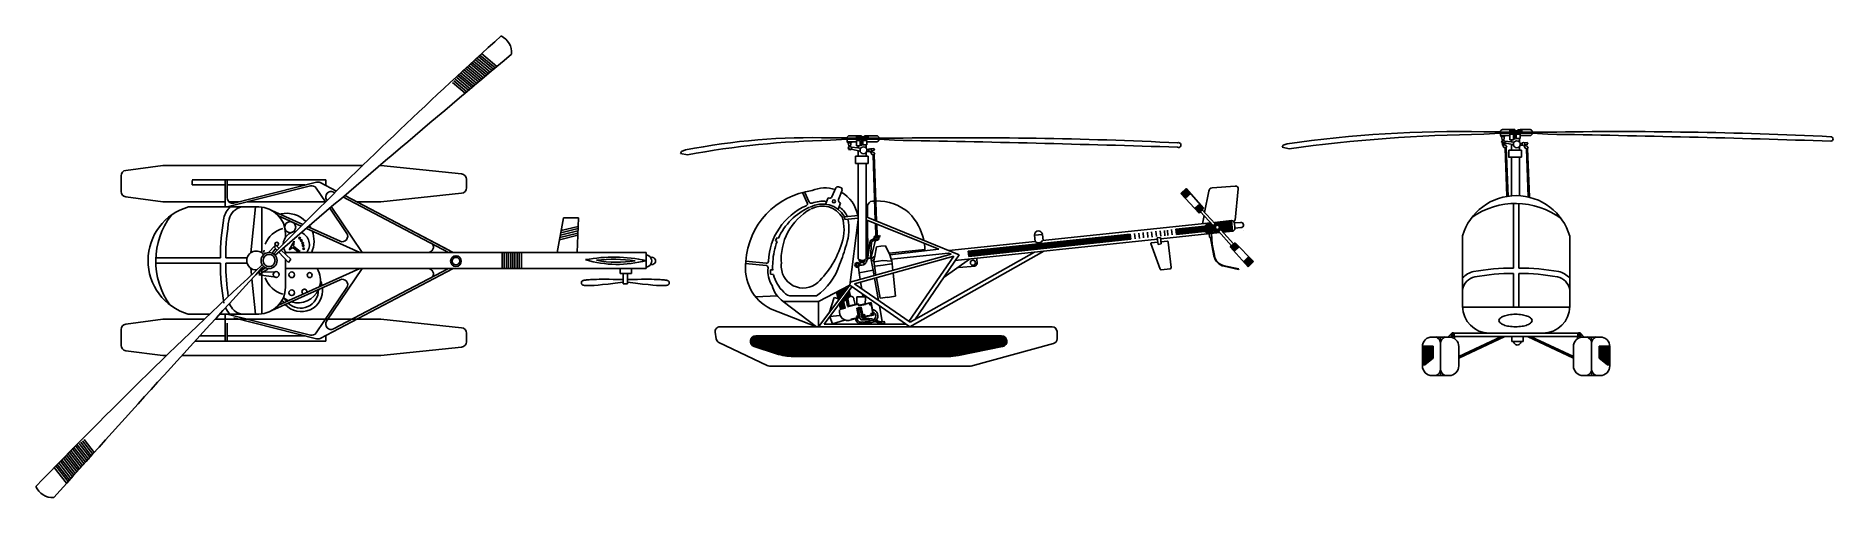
# Model space of a CAD drawing. Header units: millimetres. Extents: x 222.4 to 256, y 155 to 163.7.
import ezdxf

# ---------------------------------------------------------------- set-up
doc = ezdxf.new("R2010")
doc.units = ezdxf.units.MM

# ---------------------------------------------------------------- blocks, each defined once
blk = doc.blocks.new('*X1')
at = {"color": 0}
for p, q in [((1.596, 2.031), (6.385, 2.031)), ((1.606, 2.062), (6.375, 2.062)), ((1.63, 2.094), (6.35, 2.094)), ((1.596, 2), (6.385, 2)), ((1.607, 1.969), (6.374, 1.969)), ((1.634, 1.938), (6.347, 1.938)), ((1.711, 1.906), (6.243, 1.906)), ((1.807, 1.875), (6.088, 1.875)), ((1.902, 1.844), (5.933, 1.844)), ((1.997, 1.812), (5.778, 1.812)), ((2.092, 1.781), (5.623, 1.781)), ((2.216, 1.75), (5.468, 1.75))]:
    blk.add_line(p, q, dxfattribs=at)
blk = doc.blocks.new('A$C483A2292')
for p, q in [((-5.796, -0.31), (-5.511, -0.547)), ((-5.766, -0.282), (-5.48, -0.521)), ((-6.178, -0.668), (-5.91, -0.892)), ((-6.152, -0.637), (-5.884, -0.861)), ((-6.127, -0.606), (-6.123, -0.61)), ((-6.123, -0.61), (-5.858, -0.83)), ((-6.093, -0.582), (-5.822, -0.808)), ((-6.063, -0.555), (-5.791, -0.782)), ((-6.034, -0.528), (-5.76, -0.756)), ((-6.004, -0.5), (-5.729, -0.73)), ((-5.974, -0.473), (-5.698, -0.704)), ((-5.944, -0.446), (-5.666, -0.678)), ((-5.915, -0.419), (-5.635, -0.652)), ((-5.885, -0.391), (-5.604, -0.625)), ((-5.855, -0.364), (-5.573, -0.599)), ((-5.825, -0.337), (-5.542, -0.573)), ((-6.306, -0.821), (-6.071, -1.018)), ((-6.28, -0.791), (-6.039, -0.992)), ((-6.255, -0.76), (-6.008, -0.965)), ((-6.229, -0.729), (-5.977, -0.939)), ((-6.204, -0.698), (-5.935, -0.922)), ((-5.915, -0.887), (-5.91, -0.892)), ((1.06, -1.879), (0.748, -1.899)), ((1.06, -1.854), (0.753, -1.854)), ((1.06, -1.861), (1.06, -1.854)), ((1.325, -1.861), (1.06, -1.861)), ((1.325, -1.879), (1.06, -1.879)), ((1.06, -1.879), (1.06, -1.926)), ((1.06, -1.926), (1.233, -1.926)), ((1.069, -1.926), (1.069, -1.944)), ((1.069, -1.944), (1.14, -1.944)), ((1.081, -1.947), (1.1, -2.025)), ((1.1, -1.814), (1.233, -1.814)), ((1.125, -2.028), (1.131, -1.947)), ((1.14, -1.944), (1.14, -1.926)), ((1.327, -1.835), (1.224, -1.835)), ((1.233, -1.814), (1.327, -1.814)), ((1.304, -1.901), (1.233, -1.901)), ((1.233, -1.901), (1.233, -1.932)), ((1.236, -1.932), (1.236, -2.003)), ((1.236, -2.003), (1.304, -2.003)), ((1.267, -1.998), (1.267, -2.041)), ((1.304, -2.003), (1.304, -1.901)), ((1.327, -1.814), (1.327, -1.835)), ((1.327, -1.835), (1.383, -1.835)), ((1.329, -1.901), (1.327, -2.002)), ((1.329, -1.861), (1.329, -1.839)), ((1.653, -1.861), (1.329, -1.861)), ((1.653, -1.879), (1.329, -1.879)), ((1.329, -1.879), (1.329, -1.901)), ((1.353, -1.981), (1.353, -1.898)), ((1.431, -1.981), (1.353, -1.981)), ((1.356, -1.901), (1.431, -1.901)), ((1.383, -1.815), (1.427, -1.814)), ((1.383, -1.835), (1.383, -1.815)), ((1.383, -1.835), (1.468, -1.835)), ((1.414, -2.043), (1.414, -1.977)), ((1.427, -1.814), (1.613, -1.814)), ((1.427, -1.926), (1.613, -1.926)), ((1.431, -1.901), (1.431, -1.981)), ((1.653, -1.854), (1.653, -1.861)), ((1.653, -1.861), (1.944, -1.861)), ((1.653, -1.886), (1.653, -1.879)), ((1.653, -1.879), (1.944, -1.899)), ((9.185, -2.029), (9.203, -1.992)), ((9.203, -1.992), (9.276, -1.965)), ((13.259, -1.765), (12.948, -1.784)), ((13.259, -1.74), (12.952, -1.74)), ((13.259, -1.746), (13.259, -1.74)), ((13.525, -1.746), (13.259, -1.746)), ((13.525, -1.765), (13.259, -1.765)), ((13.259, -1.765), (13.259, -1.811)), ((13.259, -1.811), (13.432, -1.811)), ((13.268, -1.811), (13.268, -1.83)), ((13.268, -1.83), (13.34, -1.83)), ((13.281, -1.833), (13.299, -1.91)), ((13.287, -1.907), (13.281, -1.935)), ((13.281, -1.935), (13.506, -1.984)), ((13.516, -1.932), (13.287, -1.907)), ((13.296, -1.938), (13.287, -1.954)), ((13.287, -1.954), (13.327, -1.963)), ((13.297, -1.987), (13.296, -1.956)), ((13.297, -1.987), (13.313, -2.002)), ((13.299, -1.7), (13.432, -1.7)), ((13.313, -2.002), (13.331, -1.984)), ((13.313, -2.002), (13.322, -2.033)), ((13.371, -1.959), (13.315, -1.97)), ((13.331, -1.984), (13.316, -1.971)), ((13.324, -1.913), (13.33, -1.833)), ((13.327, -1.963), (13.336, -1.947)), ((13.359, -1.996), (13.328, -1.984)), ((13.34, -1.83), (13.34, -1.811)), ((13.349, -1.916), (13.34, -1.947)), ((13.381, -2.03), (13.359, -1.996)), ((13.527, -1.721), (13.424, -1.721)), ((13.432, -1.7), (13.527, -1.7)), ((13.432, -1.786), (13.432, -1.817)), ((13.503, -1.786), (13.432, -1.786)), ((13.435, -1.817), (13.435, -1.889)), ((13.435, -1.889), (13.503, -1.889)), ((13.466, -1.883), (13.466, -1.927)), ((13.466, -1.976), (13.466, -2.083)), ((13.503, -1.889), (13.503, -1.786)), ((13.527, -1.7), (13.527, -1.721)), ((13.527, -1.721), (13.583, -1.721)), ((13.528, -1.786), (13.527, -1.887)), ((13.528, -1.746), (13.528, -1.724)), ((13.853, -1.746), (13.528, -1.746)), ((13.528, -1.765), (13.528, -1.786)), ((13.853, -1.765), (13.528, -1.765)), ((13.553, -1.867), (13.553, -1.783)), ((13.63, -1.867), (13.553, -1.867)), ((13.556, -1.786), (13.63, -1.786)), ((13.583, -1.701), (13.627, -1.7)), ((13.583, -1.721), (13.583, -1.701)), ((13.583, -1.721), (13.668, -1.721)), ((13.672, -1.991), (13.612, -2.003)), ((13.613, -1.928), (13.613, -1.862)), ((13.624, -1.96), (13.666, -1.953)), ((13.627, -1.7), (13.813, -1.7)), ((13.627, -1.811), (13.813, -1.811)), ((13.63, -1.786), (13.63, -1.867)), ((13.695, -2), (13.711, -2.015)), ((13.706, -1.947), (13.76, -1.938)), ((13.711, -2.015), (13.729, -1.997)), ((13.769, -1.972), (13.713, -1.983)), ((13.729, -1.997), (13.714, -1.984)), ((13.757, -2.009), (13.726, -1.997)), ((13.779, -2.043), (13.757, -2.009)), ((13.76, -1.938), (13.769, -1.972)), ((13.853, -1.74), (13.853, -1.746)), ((13.853, -1.746), (14.144, -1.746)), ((13.853, -1.765), (14.144, -1.784)), ((13.853, -1.771), (13.853, -1.765)), ((-2.05, -2.143), (-2.031, -2.107)), ((-1.921, -2.171), (-2.05, -2.143)), ((-2.031, -2.107), (-1.958, -2.079)), ((1.087, -2.022), (1.081, -2.049)), ((1.081, -2.049), (1.307, -2.099)), ((1.316, -2.046), (1.087, -2.022)), ((1.097, -2.052), (1.087, -2.068)), ((1.087, -2.068), (1.128, -2.077)), ((1.128, -2.077), (1.137, -2.062)), ((1.149, -2.031), (1.14, -2.062)), ((1.452, -2.198), (1.217, -2.198)), ((1.217, -2.198), (1.217, -2.334)), ((1.217, -2.331), (1.452, -2.331)), ((1.267, -2.09), (1.267, -2.198)), ((1.267, -2.331), (1.267, -4.11)), ((1.472, -2.106), (1.412, -2.117)), ((1.414, -2.198), (1.414, -2.13)), ((1.414, -4.118), (1.414, -2.331)), ((1.424, -2.074), (1.466, -2.067)), ((1.452, -2.331), (1.452, -2.198)), ((1.495, -2.114), (1.511, -2.13)), ((1.506, -2.061), (1.56, -2.052)), ((1.511, -2.13), (1.529, -2.111)), ((1.511, -2.13), (1.52, -2.161)), ((1.57, -2.086), (1.513, -2.098)), ((1.529, -2.111), (1.514, -2.099)), ((1.52, -2.161), (1.554, -2.17)), ((1.557, -2.124), (1.526, -2.111)), ((1.545, -2.173), (1.586, -3.398)), ((1.554, -2.17), (1.579, -2.158)), ((1.579, -2.158), (1.557, -2.124)), ((1.56, -2.052), (1.57, -2.086)), ((1.567, -2.164), (1.611, -3.408)), ((9.313, -2.056), (9.185, -2.029)), ((13.322, -2.033), (13.356, -2.042)), ((13.347, -2.046), (13.377, -2.944)), ((13.356, -2.042), (13.381, -2.03)), ((13.368, -2.036), (13.401, -2.949)), ((13.417, -2.083), (13.417, -2.22)), ((13.652, -2.083), (13.417, -2.083)), ((13.417, -2.216), (13.652, -2.216)), ((13.466, -2.216), (13.466, -2.936)), ((13.613, -2.083), (13.613, -2.016)), ((13.613, -2.934), (13.613, -2.216)), ((13.652, -2.216), (13.652, -2.083)), ((13.711, -2.015), (13.72, -2.046)), ((13.72, -2.046), (13.754, -2.056)), ((13.745, -2.059), (13.775, -2.957)), ((13.754, -2.056), (13.779, -2.043)), ((13.766, -2.049), (13.799, -2.962)), ((-12.494, -2.559), (-12.494, -2.856)), ((-11.719, -2.368), (-12.407, -2.46)), ((-7.983, -2.368), (-11.719, -2.368)), ((-11.17, -2.639), (-8.671, -2.639)), ((-11.17, -2.733), (-11.17, -2.649)), ((-10.554, -2.639), (-10.554, -3.142)), ((-10.514, -2.639), (-10.514, -2.973)), ((-10.389, -3.07), (-8.848, -2.681)), ((-8.671, -2.639), (-8.671, -2.733)), ((-7.643, -2.368), (-7.664, -2.368)), ((-7.643, -2.368), (-6.138, -2.527)), ((-6.048, -2.627), (-6.048, -2.788)), ((-11.719, -3.047), (-12.407, -2.955)), ((-10.554, -2.733), (-11.17, -2.733)), ((-9.057, -2.733), (-10.514, -2.733)), ((-10.514, -3.142), (-8.961, -2.75)), ((-8.68, -3.049), (-8.854, -2.791)), ((-8.777, -2.689), (-8.475, -2.848)), ((-8.671, -2.733), (-8.693, -2.733)), ((-8.651, -3.02), (-8.658, -3.009)), ((-8.529, -2.865), (-8.505, -2.877)), ((-8.354, -2.957), (-6.383, -3.992)), ((-8.321, -2.929), (-6.297, -3.992)), ((-7.643, -3.047), (-6.138, -2.887)), ((0.227, -2.872), (0.317, -3.066)), ((0.267, -2.862), (0.354, -3.051)), ((0.655, -3.089), (0.704, -2.974)), ((0.704, -2.974), (0.733, -2.978)), ((0.775, -2.955), (0.849, -2.789)), ((0.897, -2.766), (0.938, -2.778)), ((0.899, -3.006), (0.965, -2.831)), ((7.393, -2.796), (7.289, -2.89)), ((7.289, -2.89), (7.633, -3.256)), ((7.297, -2.892), (7.399, -2.803)), ((7.303, -2.899), (7.406, -2.811)), ((7.31, -2.907), (7.412, -2.818)), ((7.316, -2.915), (7.419, -2.826)), ((7.323, -2.922), (7.425, -2.833)), ((7.33, -2.93), (7.432, -2.841)), ((7.336, -2.937), (7.438, -2.848)), ((7.343, -2.945), (7.445, -2.856)), ((7.349, -2.952), (7.452, -2.864)), ((7.356, -2.96), (7.458, -2.871)), ((7.362, -2.967), (7.465, -2.879)), ((7.369, -2.975), (7.471, -2.886)), ((7.375, -2.983), (7.478, -2.894)), ((7.715, -3.167), (7.393, -2.796)), ((7.736, -3.244), (7.812, -2.851)), ((7.876, -2.787), (8.309, -2.754)), ((8.363, -2.804), (8.303, -3.391)), ((-10.554, -3.047), (-11.719, -3.047)), ((-11.235, -3.142), (-9.927, -3.142)), ((-10.3, -3.047), (-10.48, -3.047)), ((-8.678, -3.047), (-10.137, -3.047)), ((-9.984, -3.142), (-10.074, -3.998)), ((-9.871, -3.145), (-9.869, -3.998)), ((-9.682, -3.206), (-9.102, -3.469)), ((-9.555, -3.307), (-9.132, -3.499)), ((-8.282, -3.636), (-8.6, -3.167)), ((-7.992, -3.992), (-8.573, -3.135)), ((-8.096, -3.047), (-6.365, -3.957)), ((-7.643, -3.047), (-8.096, -3.047)), ((-4.351, -3.992), (-4.238, -3.346)), ((-4.238, -3.346), (-3.955, -3.346)), ((-3.955, -3.346), (-3.983, -3.992)), ((0.891, -3.186), (0.937, -3.069)), ((0.937, -3.069), (0.913, -3.052)), ((1.012, -3.326), (1.264, -3.3)), ((1.012, -3.326), (1.017, -3.376)), ((1.017, -3.376), (1.264, -3.349)), ((1.414, -3.328), (3.155, -4.034)), ((1.444, -3.341), (1.443, -3.134)), ((7.552, -3.17), (7.646, -3.088)), ((7.558, -3.178), (7.653, -3.096)), ((7.565, -3.185), (7.659, -3.103)), ((7.572, -3.193), (7.666, -3.111)), ((7.578, -3.2), (7.673, -3.118)), ((7.585, -3.208), (7.679, -3.126)), ((7.591, -3.215), (7.686, -3.133)), ((7.598, -3.223), (7.692, -3.141)), ((7.604, -3.23), (7.699, -3.148)), ((7.611, -3.238), (7.705, -3.156)), ((7.617, -3.246), (7.712, -3.164)), ((7.624, -3.253), (7.681, -3.203)), ((7.633, -3.256), (7.715, -3.167)), ((7.901, -3.494), (7.653, -3.229)), ((7.934, -3.456), (7.69, -3.195)), ((7.695, -3.455), (7.724, -3.305)), ((13.502, -3.078), (13.502, -4.283)), ((13.602, -3.078), (13.602, -4.283)), ((-9.427, -3.71), (-9.427, -3.642)), ((-9.037, -3.542), (-8.041, -3.992)), ((-9.003, -3.513), (-8.406, -3.783)), ((-4.309, -3.754), (-3.969, -3.671)), ((-4.302, -3.711), (-3.968, -3.63)), ((-4.294, -3.668), (-3.966, -3.588)), ((-4.287, -3.625), (-3.964, -3.547)), ((-4.279, -3.582), (-3.962, -3.505)), ((1.267, -3.383), (1.11, -4.602)), ((1.414, -3.382), (2.774, -3.933)), ((1.447, -4.058), (1.444, -3.395)), ((1.588, -3.453), (1.595, -3.68)), ((1.613, -3.463), (1.621, -3.679)), ((1.639, -3.688), (1.663, -3.673)), ((1.663, -3.673), (1.675, -3.693)), ((3.323, -3.967), (6.348, -3.648)), ((4.562, -3.668), (4.71, -3.657)), ((4.572, -3.785), (4.562, -3.668)), ((4.707, -3.771), (7.849, -3.439)), ((4.71, -3.657), (4.721, -3.767)), ((5.938, -3.69), (5.949, -3.79)), ((5.958, -3.688), (5.969, -3.787)), ((5.978, -3.686), (5.989, -3.785)), ((5.998, -3.684), (6.009, -3.783)), ((6.018, -3.682), (6.028, -3.781)), ((6.038, -3.68), (6.048, -3.779)), ((6.058, -3.678), (6.068, -3.777)), ((6.078, -3.676), (6.088, -3.775)), ((6.098, -3.674), (6.108, -3.773)), ((6.117, -3.672), (6.128, -3.771)), ((6.137, -3.669), (6.148, -3.768)), ((6.157, -3.667), (6.168, -3.766)), ((6.177, -3.665), (6.188, -3.764)), ((6.197, -3.663), (6.207, -3.762)), ((6.217, -3.661), (6.227, -3.76)), ((6.237, -3.659), (6.247, -3.758)), ((6.257, -3.657), (6.267, -3.756)), ((6.277, -3.655), (6.287, -3.754)), ((6.277, -3.655), (6.287, -3.754)), ((6.296, -3.653), (6.307, -3.752)), ((6.316, -3.65), (6.327, -3.75)), ((6.336, -3.648), (6.347, -3.747)), ((6.348, -3.648), (6.358, -3.746)), ((6.427, -3.639), (6.438, -3.738)), ((6.507, -3.631), (6.517, -3.729)), ((6.586, -3.622), (6.597, -3.721)), ((6.666, -3.614), (6.676, -3.713)), ((6.745, -3.605), (6.756, -3.704)), ((6.825, -3.597), (6.835, -3.696)), ((6.905, -3.589), (6.915, -3.687)), ((6.916, -3.738), (8.017, -3.621)), ((6.984, -3.58), (6.995, -3.679)), ((7.04, -3.574), (7.05, -3.673)), ((7.119, -3.566), (7.13, -3.665)), ((7.199, -3.558), (7.737, -3.501)), ((7.199, -3.558), (7.209, -3.656)), ((7.209, -3.656), (7.735, -3.601)), ((7.219, -3.556), (7.229, -3.654)), ((7.239, -3.553), (7.249, -3.652)), ((7.259, -3.551), (7.269, -3.65)), ((7.279, -3.549), (7.289, -3.648)), ((7.298, -3.547), (7.309, -3.646)), ((7.318, -3.545), (7.329, -3.644)), ((7.338, -3.543), (7.349, -3.642)), ((7.358, -3.541), (7.369, -3.639)), ((7.378, -3.539), (7.388, -3.637)), ((7.398, -3.537), (7.408, -3.635)), ((7.418, -3.534), (7.428, -3.633)), ((7.438, -3.532), (7.448, -3.631)), ((7.458, -3.53), (7.468, -3.629)), ((7.477, -3.528), (7.488, -3.627)), ((7.497, -3.526), (7.508, -3.625)), ((7.517, -3.524), (7.528, -3.623)), ((7.537, -3.522), (7.548, -3.62)), ((7.557, -3.52), (7.567, -3.618)), ((7.577, -3.518), (7.587, -3.616)), ((7.597, -3.516), (7.607, -3.614)), ((7.617, -3.513), (7.627, -3.612)), ((7.637, -3.511), (7.647, -3.61)), ((7.656, -3.509), (7.667, -3.608)), ((7.676, -3.507), (7.687, -3.606)), ((7.696, -3.505), (7.707, -3.604)), ((7.716, -3.503), (7.727, -3.602)), ((7.736, -3.501), (7.747, -3.606)), ((7.754, -3.485), (7.769, -3.624)), ((7.772, -3.459), (7.791, -3.645)), ((7.79, -3.445), (7.811, -3.643)), ((7.81, -3.443), (7.831, -3.641)), ((7.82, -3.642), (7.828, -3.706)), ((7.83, -3.441), (7.851, -3.639)), ((7.85, -3.439), (7.871, -3.637)), ((7.878, -3.835), (7.867, -3.638)), ((7.873, -3.464), (7.891, -3.634)), ((7.912, -3.569), (7.918, -3.632)), ((7.92, -3.431), (8.236, -3.398)), ((7.934, -3.589), (7.938, -3.629)), ((7.937, -3.429), (7.94, -3.453)), ((7.955, -3.598), (7.958, -3.627)), ((7.957, -3.427), (7.959, -3.446)), ((7.975, -3.6), (7.978, -3.625)), ((7.977, -3.425), (7.979, -3.445)), ((7.995, -3.597), (7.998, -3.623)), ((7.996, -3.597), (8.239, -3.866)), ((7.997, -3.423), (8, -3.45)), ((8.017, -3.421), (8.021, -3.461)), ((8.025, -3.496), (8.029, -3.538)), ((8.037, -3.419), (8.055, -3.588)), ((8.037, -3.568), (8.276, -3.833)), ((8.057, -3.417), (8.077, -3.615)), ((8.076, -3.415), (8.097, -3.613)), ((8.079, -3.615), (8.256, -3.596)), ((8.096, -3.413), (8.117, -3.611)), ((8.116, -3.41), (8.137, -3.608)), ((8.136, -3.408), (8.157, -3.606)), ((8.156, -3.406), (8.177, -3.604)), ((8.176, -3.404), (8.197, -3.602)), ((8.176, -3.404), (8.197, -3.602)), ((8.196, -3.402), (8.217, -3.6)), ((8.216, -3.4), (8.237, -3.598)), ((8.236, -3.398), (8.256, -3.596)), ((8.291, -3.442), (8.404, -3.43)), ((8.291, -3.442), (8.301, -3.541)), ((8.301, -3.541), (8.413, -3.529)), ((8.466, -3.573), (8.466, -3.574)), ((12.552, -3.679), (12.552, -4.998)), ((14.552, -3.69), (14.552, -4.998)), ((-9.622, -3.861), (-9.744, -3.994)), ((-9.683, -4.011), (-9.617, -3.928)), ((-9.633, -3.9), (-9.622, -3.861)), ((-9.581, -3.956), (-9.633, -3.9)), ((-9.622, -3.844), (-9.542, -3.919)), ((-9.373, -4.177), (-9.553, -3.986)), ((-9.51, -3.948), (-9.329, -4.116)), ((-9.427, -4.025), (-9.427, -3.982)), ((-9.427, -3.992), (-2.694, -3.992)), ((-9.358, -3.942), (-9.266, -3.782)), ((-9.29, -3.897), (-9.358, -3.942)), ((-9.188, -3.979), (-9.29, -3.897)), ((-9.266, -3.782), (-9.276, -3.874)), ((-9.276, -3.874), (-9.154, -3.972)), ((-9.154, -3.972), (-9.188, -3.979)), ((-5.381, -3.992), (-5.381, -4.292)), ((-5.341, -3.992), (-5.341, -4.292)), ((-5.301, -3.992), (-5.301, -4.292)), ((-5.261, -3.992), (-5.261, -4.292)), ((-5.221, -3.992), (-5.221, -4.292)), ((-5.181, -3.992), (-5.181, -4.292)), ((-5.141, -3.992), (-5.141, -4.292)), ((-5.101, -3.992), (-5.101, -4.292)), ((-5.061, -3.992), (-5.061, -4.292)), ((-5.021, -3.992), (-5.021, -4.292)), ((-2.694, -3.992), (-2.694, -4.292)), ((-0.274, -3.774), (-0.253, -3.72)), ((-0.248, -3.788), (-0.274, -3.774)), ((-0.253, -3.72), (-0.222, -3.727)), ((1.117, -4.548), (3, -4.025)), ((1.443, -4.122), (1.492, -3.772)), ((1.492, -3.772), (1.565, -3.73)), ((1.515, -3.795), (1.5, -4.099)), ((1.591, -3.765), (1.504, -4.103)), ((1.578, -3.755), (1.515, -3.795)), ((1.606, -3.89), (1.575, -4.064)), ((1.691, -3.876), (1.606, -3.89)), ((1.675, -3.693), (1.653, -3.707)), ((1.691, -3.876), (1.776, -3.866)), ((1.776, -3.866), (1.858, -4.034)), ((1.846, -4.004), (2.519, -3.936)), ((1.858, -4.034), (2.774, -3.933)), ((1.881, -4.119), (2.953, -4.006)), ((2.232, -5.378), (4.736, -3.968)), ((2.236, -5.295), (4.56, -3.987)), ((2.953, -4.006), (3, -4.025)), ((2.96, -3.955), (4.572, -3.785)), ((3.08, -4.143), (6.854, -3.744)), ((3.323, -3.967), (3.333, -4.066)), ((3.333, -4.066), (6.358, -3.746)), ((3.333, -3.966), (3.343, -4.065)), ((3.353, -3.964), (3.363, -4.063)), ((3.373, -3.962), (3.383, -4.061)), ((3.393, -3.96), (3.403, -4.059)), ((3.412, -3.958), (3.423, -4.057)), ((3.432, -3.955), (3.443, -4.054)), ((3.452, -3.953), (3.463, -4.052)), ((3.472, -3.951), (3.483, -4.05)), ((3.492, -3.949), (3.503, -4.048)), ((3.512, -3.947), (3.522, -4.046)), ((3.532, -3.945), (3.542, -4.044)), ((3.552, -3.943), (3.562, -4.042)), ((3.572, -3.941), (3.582, -4.04)), ((3.591, -3.939), (3.602, -4.038)), ((3.611, -3.937), (3.622, -4.036)), ((3.631, -3.934), (3.642, -4.033)), ((3.651, -3.932), (3.662, -4.031)), ((3.671, -3.93), (3.682, -4.029)), ((3.691, -3.928), (3.701, -4.027)), ((3.711, -3.926), (3.721, -4.025)), ((3.731, -3.924), (3.741, -4.023)), ((3.751, -3.922), (3.761, -4.021)), ((3.77, -3.92), (3.781, -4.019)), ((3.79, -3.918), (3.801, -4.017)), ((3.81, -3.915), (3.821, -4.015)), ((3.83, -3.913), (3.841, -4.012)), ((3.85, -3.911), (3.861, -4.01)), ((3.87, -3.909), (3.88, -4.008)), ((3.89, -3.907), (3.9, -4.006)), ((3.91, -3.905), (3.92, -4.004)), ((3.93, -3.903), (3.94, -4.002)), ((3.949, -3.901), (3.96, -4)), ((3.969, -3.899), (3.98, -3.998)), ((3.989, -3.897), (4, -3.996)), ((4.009, -3.894), (4.02, -3.993)), ((4.029, -3.892), (4.04, -3.991)), ((4.049, -3.89), (4.059, -3.989)), ((4.069, -3.888), (4.079, -3.987)), ((4.089, -3.886), (4.099, -3.985)), ((4.109, -3.884), (4.119, -3.983)), ((4.128, -3.882), (4.139, -3.981)), ((4.148, -3.88), (4.159, -3.979)), ((4.168, -3.878), (4.179, -3.977)), ((4.168, -3.878), (4.179, -3.977)), ((4.188, -3.876), (4.199, -3.975)), ((4.208, -3.873), (4.219, -3.972)), ((4.228, -3.871), (4.238, -3.97)), ((4.248, -3.869), (4.258, -3.968)), ((4.268, -3.867), (4.278, -3.966)), ((4.288, -3.865), (4.298, -3.964)), ((4.307, -3.863), (4.318, -3.962)), ((4.327, -3.861), (4.338, -3.96)), ((4.347, -3.859), (4.358, -3.958)), ((4.367, -3.857), (4.378, -3.956)), ((4.387, -3.854), (4.398, -3.954)), ((4.407, -3.852), (4.417, -3.951)), ((4.427, -3.85), (4.437, -3.949)), ((4.447, -3.848), (4.457, -3.947)), ((4.467, -3.846), (4.477, -3.945)), ((4.486, -3.844), (4.497, -3.943)), ((4.506, -3.842), (4.517, -3.941)), ((4.526, -3.84), (4.537, -3.939)), ((4.546, -3.838), (4.557, -3.937)), ((4.566, -3.836), (4.577, -3.935)), ((4.586, -3.833), (4.596, -3.933)), ((4.586, -3.833), (4.596, -3.933)), ((4.606, -3.831), (4.616, -3.93)), ((4.626, -3.829), (4.636, -3.928)), ((4.646, -3.827), (4.656, -3.926)), ((4.665, -3.825), (4.676, -3.924)), ((4.685, -3.823), (4.696, -3.922)), ((4.705, -3.821), (4.716, -3.92)), ((4.725, -3.819), (4.736, -3.918)), ((4.745, -3.817), (4.756, -3.916)), ((4.765, -3.815), (4.775, -3.914)), ((4.785, -3.812), (4.795, -3.911)), ((4.805, -3.81), (4.815, -3.909)), ((4.825, -3.808), (4.835, -3.907)), ((4.844, -3.806), (4.855, -3.905)), ((4.844, -3.806), (4.855, -3.905)), ((4.864, -3.804), (4.875, -3.903)), ((4.884, -3.802), (4.895, -3.901)), ((4.904, -3.8), (4.915, -3.899)), ((4.924, -3.798), (4.935, -3.897)), ((4.924, -3.798), (4.935, -3.897)), ((4.944, -3.796), (4.954, -3.895)), ((4.964, -3.794), (4.974, -3.893)), ((4.984, -3.791), (4.994, -3.89)), ((5.004, -3.789), (5.014, -3.888)), ((5.023, -3.787), (5.034, -3.886)), ((5.043, -3.785), (5.054, -3.884)), ((5.063, -3.783), (5.074, -3.882)), ((5.083, -3.781), (5.094, -3.88)), ((5.103, -3.779), (5.114, -3.878)), ((5.123, -3.777), (5.133, -3.876)), ((5.143, -3.775), (5.153, -3.874)), ((5.163, -3.772), (5.173, -3.872)), ((5.183, -3.77), (5.193, -3.869)), ((5.202, -3.768), (5.213, -3.867)), ((5.202, -3.768), (5.213, -3.867)), ((5.222, -3.766), (5.233, -3.865)), ((5.222, -3.766), (5.233, -3.865)), ((5.242, -3.764), (5.253, -3.863)), ((5.262, -3.762), (5.273, -3.861)), ((5.282, -3.76), (5.293, -3.859)), ((5.302, -3.758), (5.312, -3.857)), ((5.322, -3.756), (5.332, -3.855)), ((5.342, -3.754), (5.352, -3.853)), ((5.362, -3.751), (5.372, -3.85)), ((5.382, -3.749), (5.392, -3.848)), ((5.401, -3.747), (5.412, -3.846)), ((5.421, -3.745), (5.432, -3.844)), ((5.441, -3.743), (5.452, -3.842)), ((5.461, -3.741), (5.472, -3.84)), ((5.481, -3.739), (5.491, -3.838)), ((5.501, -3.737), (5.511, -3.836)), ((5.521, -3.735), (5.531, -3.834)), ((5.541, -3.733), (5.551, -3.832)), ((5.561, -3.73), (5.571, -3.829)), ((5.58, -3.728), (5.591, -3.827)), ((5.6, -3.726), (5.611, -3.825)), ((5.62, -3.724), (5.631, -3.823)), ((5.64, -3.722), (5.651, -3.821)), ((5.66, -3.72), (5.67, -3.819)), ((5.68, -3.718), (5.69, -3.817)), ((5.7, -3.716), (5.71, -3.815)), ((5.72, -3.714), (5.73, -3.813)), ((5.74, -3.711), (5.75, -3.811)), ((5.759, -3.709), (5.77, -3.808)), ((5.759, -3.709), (5.77, -3.808)), ((5.779, -3.707), (5.79, -3.806)), ((5.779, -3.707), (5.79, -3.806)), ((5.799, -3.705), (5.81, -3.804)), ((5.819, -3.703), (5.83, -3.802)), ((5.839, -3.701), (5.849, -3.8)), ((5.859, -3.699), (5.869, -3.798)), ((5.879, -3.697), (5.889, -3.796)), ((5.899, -3.695), (5.909, -3.794)), ((5.899, -3.695), (5.909, -3.794)), ((5.919, -3.693), (5.929, -3.792)), ((6.903, -4.303), (6.731, -3.827)), ((6.74, -3.813), (6.861, -3.801)), ((6.852, -3.722), (6.913, -3.715)), ((6.867, -3.844), (6.852, -3.722)), ((6.927, -3.834), (6.867, -3.844)), ((6.913, -3.715), (6.927, -3.834)), ((6.922, -3.795), (7.035, -3.784)), ((7.056, -3.802), (7.109, -4.274)), ((7.838, -3.715), (7.871, -3.715)), ((7.846, -3.719), (7.908, -4.052)), ((7.878, -3.836), (7.918, -4.05)), ((8.21, -3.884), (8.306, -3.811)), ((8.546, -4.258), (8.21, -3.884)), ((8.213, -3.894), (8.267, -3.841)), ((8.22, -3.901), (8.309, -3.814)), ((8.227, -3.908), (8.316, -3.821)), ((8.234, -3.915), (8.323, -3.828)), ((8.241, -3.922), (8.33, -3.835)), ((8.248, -3.93), (8.337, -3.842)), ((8.255, -3.937), (8.344, -3.85)), ((8.262, -3.944), (8.351, -3.857)), ((8.269, -3.951), (8.358, -3.864)), ((8.275, -3.958), (8.365, -3.871)), ((8.282, -3.965), (8.372, -3.878)), ((8.289, -3.973), (8.379, -3.885)), ((8.306, -3.811), (8.649, -4.163)), ((-11.847, -4.092), (-10.642, -4.092)), ((-11.847, -4.192), (-10.642, -4.192)), ((-10.542, -4.092), (-10.142, -4.092)), ((-10.542, -4.192), (-10.142, -4.192)), ((-10.061, -4.411), (-10.074, -4.287)), ((-9.799, -4.276), (-9.921, -4.354)), ((-9.921, -4.354), (-9.91, -4.398)), ((-9.91, -4.398), (-9.755, -4.304)), ((-9.871, -5.139), (-9.869, -4.287)), ((-9.844, -4.36), (-9.622, -4.354)), ((-9.555, -4.977), (-8.041, -4.292)), ((-9.427, -4.642), (-9.427, -4.12)), ((-9.427, -4.292), (-2.694, -4.292)), ((-9.329, -4.116), (-9.373, -4.177)), ((-8.777, -5.595), (-6.297, -4.292)), ((-7.992, -4.292), (-8.658, -5.275)), ((-8.529, -5.42), (-6.383, -4.292)), ((-3.179, -4.292), (-3.179, -4.383)), ((-2.968, -4.383), (-2.968, -4.295)), ((-0.452, -4.234), (-0.836, -4.196)), ((-0.453, -4.193), (-0.832, -4.156)), ((-0.328, -4.319), (-0.371, -4.319)), ((-0.371, -4.319), (-0.368, -4.398)), ((1.198, -4.578), (3.05, -4.063)), ((1.271, -4.264), (1.285, -4.371)), ((1.285, -4.371), (1.545, -4.325)), ((1.287, -4.128), (1.287, -4.155)), ((1.287, -4.155), (1.391, -4.155)), ((1.343, -4.228), (1.293, -4.228)), ((1.306, -4.155), (1.306, -4.18)), ((1.306, -4.18), (1.37, -4.182)), ((1.37, -4.182), (1.37, -4.155)), ((1.391, -4.155), (1.389, -4.128)), ((1.505, -4.097), (1.563, -4.424)), ((1.507, -4.109), (1.575, -4.064)), ((1.516, -4.158), (1.566, -4.115)), ((1.566, -4.115), (1.559, -4.154)), ((1.559, -4.154), (1.599, -4.414)), ((1.564, -4.164), (1.727, -4.139)), ((1.575, -4.064), (1.566, -4.115)), ((1.578, -4.249), (1.735, -4.229)), ((1.892, -4.155), (1.728, -4.139)), ((1.892, -4.205), (1.736, -4.228)), ((1.858, -4.034), (1.881, -4.119)), ((1.881, -4.119), (1.894, -4.145)), ((1.894, -4.145), (1.913, -4.327)), ((3.05, -4.063), (2.214, -5.28)), ((3.155, -4.034), (2.322, -5.247)), ((2.871, -4.454), (3.346, -4.119)), ((3.144, -4.271), (3.452, -4.245)), ((3.452, -4.245), (3.49, -4.207)), ((3.49, -4.207), (3.483, -4.104)), ((7.091, -4.296), (6.924, -4.316)), ((8.101, -4.25), (8.371, -4.308)), ((8.103, -4.24), (8.373, -4.299)), ((8.371, -4.308), (8.373, -4.299)), ((8.461, -4.164), (8.558, -4.07)), ((8.468, -4.171), (8.565, -4.077)), ((8.475, -4.178), (8.572, -4.084)), ((8.482, -4.186), (8.579, -4.091)), ((8.489, -4.193), (8.586, -4.098)), ((8.496, -4.2), (8.593, -4.105)), ((8.503, -4.207), (8.6, -4.113)), ((8.51, -4.214), (8.607, -4.12)), ((8.517, -4.221), (8.614, -4.127)), ((8.524, -4.229), (8.621, -4.134)), ((8.531, -4.236), (8.628, -4.141)), ((8.538, -4.243), (8.635, -4.148)), ((8.545, -4.25), (8.642, -4.156)), ((8.649, -4.163), (8.546, -4.258)), ((-9.984, -5.142), (-10.053, -4.487)), ((-9.921, -4.409), (-9.6, -4.454)), ((-9.682, -5.078), (-8.406, -4.501)), ((-8.282, -4.648), (-8.854, -5.493)), ((-3.179, -4.383), (-2.968, -4.383)), ((-3.12, -4.383), (-3.12, -4.58)), ((-3.12, -4.546), (-3.12, -4.497)), ((-3.12, -4.58), (-3.041, -4.58)), ((-3.041, -4.58), (-3.041, -4.388)), ((-0.368, -4.398), (-0.313, -4.406)), ((1.11, -4.602), (0.529, -4.907)), ((0.529, -5.378), (1.11, -4.602)), ((0.629, -5.328), (1.15, -4.632)), ((0.934, -4.694), (0.96, -4.803)), ((0.951, -4.679), (0.975, -4.782)), ((0.97, -4.675), (0.991, -4.761)), ((0.99, -4.67), (1.006, -4.74)), ((1.009, -4.665), (1.022, -4.719)), ((1.028, -4.661), (1.037, -4.699)), ((1.048, -4.656), (1.053, -4.678)), ((1.067, -4.651), (1.069, -4.657)), ((2.232, -5.378), (1.11, -4.602)), ((2.236, -5.295), (1.198, -4.578)), ((1.285, -4.371), (1.304, -4.496)), ((1.312, -4.546), (1.332, -4.67)), ((1.572, -4.474), (1.645, -4.887)), ((1.608, -4.464), (1.677, -4.848)), ((1.918, -4.378), (1.961, -4.808)), ((13.502, -4.383), (13.502, -5.012)), ((13.602, -4.383), (13.602, -5.012)), ((-0.647, -4.82), (-0.245, -4.802)), ((0.529, -4.907), (-0.132, -4.907)), ((0.49, -5.382), (-0.132, -4.907)), ((0.036, -4.804), (0.489, -4.804)), ((0.529, -4.907), (0.529, -5.378)), ((0.817, -4.831), (0.725, -5.128)), ((0.889, -4.852), (0.817, -4.831)), ((0.861, -4.733), (0.897, -4.886)), ((0.879, -4.723), (0.913, -4.865)), ((0.897, -4.714), (0.928, -4.844)), ((0.912, -4.949), (0.937, -5.053)), ((0.915, -4.704), (0.944, -4.824)), ((0.926, -5.056), (1.026, -5.032)), ((0.928, -4.928), (0.957, -5.049)), ((0.943, -4.908), (0.976, -5.044)), ((0.959, -4.887), (0.995, -5.039)), ((0.975, -4.866), (1.015, -5.035)), ((0.99, -4.845), (1.003, -4.897)), ((0.994, -4.899), (1.046, -4.887)), ((1.026, -5.032), (0.994, -4.899)), ((1.006, -4.824), (1.022, -4.893)), ((1.021, -4.804), (1.042, -4.888)), ((1.037, -4.783), (1.087, -4.991)), ((1.046, -4.887), (1.066, -4.996)), ((1.053, -4.762), (1.075, -4.856)), ((1.066, -4.996), (1.271, -4.948)), ((1.068, -4.741), (1.089, -4.829)), ((1.068, -5.005), (1.264, -4.959)), ((1.078, -4.887), (1.101, -4.987)), ((1.084, -4.72), (1.107, -4.816)), ((1.099, -4.699), (1.126, -4.811)), ((1.187, -4.864), (1.21, -4.962)), ((1.239, -5.032), (1.322, -5.016)), ((1.275, -5.205), (1.239, -5.032)), ((1.243, -4.956), (1.243, -4.823)), ((1.243, -4.823), (1.387, -4.823)), ((1.251, -5.04), (1.315, -5.028)), ((1.264, -4.959), (1.272, -4.987)), ((1.271, -4.948), (1.279, -4.976)), ((1.272, -4.987), (1.401, -4.961)), ((1.279, -4.976), (1.399, -4.952)), ((1.315, -5.028), (1.355, -5.201)), ((1.322, -5.016), (1.363, -5.189)), ((1.347, -4.765), (1.356, -4.823)), ((1.399, -4.948), (1.406, -4.844)), ((1.512, -4.923), (1.399, -4.948)), ((1.504, -4.935), (1.401, -4.957)), ((1.544, -5.156), (1.504, -4.935)), ((1.556, -5.164), (1.512, -4.923)), ((1.662, -4.984), (1.716, -5.287)), ((1.677, -4.848), (1.823, -4.829)), ((1.961, -4.808), (1.816, -4.83)), ((12.552, -5.012), (14.552, -5.012)), ((-11.719, -5.237), (-12.407, -5.329)), ((-10.941, -5.237), (-11.719, -5.237)), ((-11.246, -5.142), (-10.841, -5.142)), ((-7.643, -5.237), (-10.742, -5.237)), ((-10.655, -5.142), (-9.927, -5.142)), ((-10.554, -5.645), (-10.554, -5.142)), ((-10.514, -5.142), (-8.961, -5.534)), ((-10.514, -5.645), (-10.514, -5.312)), ((-10.389, -5.215), (-8.848, -5.604)), ((-7.643, -5.237), (-6.138, -5.397)), ((0.49, -5.382), (-0.37, -5.042)), ((0.629, -5.328), (2.159, -5.328)), ((0.922, -5.168), (0.737, -5.188)), ((0.737, -5.192), (0.789, -5.321)), ((0.789, -5.321), (1.014, -5.257)), ((0.978, -5.044), (0.978, -5.043)), ((1.132, -5.239), (1.275, -5.205)), ((1.134, -5.249), (1.287, -5.213)), ((1.287, -5.213), (1.251, -5.04)), ((1.271, -5.058), (1.307, -5.231)), ((1.301, -5.052), (1.332, -5.201)), ((1.327, -5.247), (1.413, -5.247)), ((1.351, -5.217), (1.413, -5.217)), ((1.355, -5.201), (1.556, -5.164)), ((1.363, -5.189), (1.544, -5.156)), ((-12.494, -5.726), (-12.494, -5.429)), ((-11.114, -5.645), (-8.671, -5.645)), ((-10.554, -5.551), (-11.028, -5.551)), ((-9.057, -5.551), (-10.514, -5.551)), ((-8.671, -5.551), (-8.693, -5.551)), ((-8.671, -5.645), (-8.671, -5.551)), ((-6.048, -5.658), (-6.048, -5.496)), ((-1.384, -5.603), (-1.403, -5.481)), ((-0.43, -6.104), (-1.334, -5.671)), ((-1.314, -5.378), (4.89, -5.378)), ((-0.647, -5.549), (3.944, -5.549)), ((4.914, -5.69), (3.371, -6.111)), ((4.98, -5.468), (4.98, -5.603)), ((11.982, -5.57), (12.301, -5.57)), ((12.141, -5.57), (12.141, -6.289)), ((12.279, -5.57), (12.356, -5.494)), ((12.375, -5.489), (12.382, -5.491)), ((13.052, -5.498), (12.393, -5.498)), ((12.396, -5.509), (12.403, -5.602)), ((12.4, -5.558), (14.703, -5.558)), ((12.481, -5.936), (13.28, -5.558)), ((12.481, -5.963), (13.339, -5.558)), ((13.052, -5.498), (14.052, -5.498)), ((13.469, -5.558), (13.469, -5.652)), ((13.469, -5.652), (13.684, -5.652)), ((13.684, -5.652), (13.684, -5.558)), ((14.622, -5.963), (13.765, -5.558)), ((14.622, -5.936), (13.823, -5.558)), ((14.052, -5.498), (14.711, -5.498)), ((14.707, -5.509), (14.7, -5.602)), ((14.728, -5.489), (14.722, -5.491)), ((14.824, -5.57), (14.747, -5.494)), ((15.122, -5.57), (14.802, -5.57)), ((14.962, -5.57), (14.962, -6.289)), ((-11.719, -5.917), (-12.407, -5.825)), ((-11.649, -5.917), (-11.719, -5.917)), ((-7.643, -5.917), (-11.362, -5.917)), ((-7.643, -5.917), (-6.138, -5.757)), ((-0.257, -5.882), (-0.678, -5.744)), ((2.944, -5.932), (0.056, -5.932)), ((3.964, -5.747), (3.142, -5.913)), ((11.802, -5.739), (12.003, -5.739)), ((11.802, -5.75), (11.802, -6.109)), ((11.802, -5.764), (12.003, -5.764)), ((11.802, -5.789), (12.003, -5.789)), ((11.802, -5.814), (12.003, -5.814)), ((11.802, -5.839), (12.003, -5.839)), ((11.802, -5.864), (12.003, -5.864)), ((11.802, -5.889), (12.003, -5.889)), ((11.802, -5.914), (12.003, -5.914)), ((11.802, -5.939), (12.003, -5.939)), ((11.802, -5.964), (12.003, -5.964)), ((11.802, -5.989), (11.964, -5.989)), ((11.802, -6.014), (11.94, -6.014)), ((11.802, -6.039), (11.904, -6.039)), ((11.845, -6.089), (12.003, -5.964)), ((12.003, -5.964), (12.003, -5.739)), ((12.481, -5.75), (12.481, -6.109)), ((14.622, -5.75), (14.622, -6.109)), ((15.1, -5.964), (15.1, -5.739)), ((15.301, -5.739), (15.1, -5.739)), ((15.301, -5.764), (15.1, -5.764)), ((15.301, -5.789), (15.1, -5.789)), ((15.301, -5.814), (15.1, -5.814)), ((15.301, -5.839), (15.1, -5.839)), ((15.301, -5.864), (15.1, -5.864)), ((15.301, -5.889), (15.1, -5.889)), ((15.301, -5.914), (15.1, -5.914)), ((15.301, -5.939), (15.1, -5.939)), ((15.258, -6.089), (15.1, -5.964)), ((15.301, -5.964), (15.1, -5.964)), ((15.301, -5.989), (15.14, -5.989)), ((15.301, -6.014), (15.164, -6.014)), ((15.301, -6.039), (15.199, -6.039)), ((15.302, -5.75), (15.302, -6.109)), ((3.358, -6.112), (-0.391, -6.112)), ((11.802, -6.064), (11.877, -6.064)), ((11.802, -6.089), (11.845, -6.089)), ((11.982, -6.289), (12.301, -6.289)), ((15.122, -6.289), (14.802, -6.289)), ((15.301, -6.064), (15.227, -6.064)), ((15.301, -6.089), (15.258, -6.089)), ((-13.461, -7.717), (-13.242, -7.997)), ((-13.433, -7.688), (-13.215, -7.966)), ((-13.408, -7.655), (-13.404, -7.659)), ((-13.404, -7.659), (-13.193, -7.931)), ((-13.376, -7.631), (-13.161, -7.906)), ((-13.344, -7.606), (-13.13, -7.881)), ((-13.313, -7.581), (-13.098, -7.857)), ((-13.281, -7.557), (-13.08, -7.815)), ((-13.25, -7.532), (-13.052, -7.785)), ((-13.218, -7.508), (-13.025, -7.755)), ((-13.187, -7.483), (-12.998, -7.725)), ((-13.743, -8.006), (-13.514, -8.299)), ((-13.715, -7.977), (-13.487, -8.269)), ((-13.687, -7.948), (-13.46, -8.239)), ((-13.658, -7.919), (-13.432, -8.208)), ((-13.63, -7.89), (-13.405, -8.178)), ((-13.602, -7.861), (-13.378, -8.148)), ((-13.574, -7.832), (-13.351, -8.118)), ((-13.546, -7.803), (-13.324, -8.087)), ((-13.517, -7.775), (-13.297, -8.057)), ((-13.489, -7.746), (-13.27, -8.027)), ((-13.134, -7.876), (-13.13, -7.881))]:
    blk.add_line(p, q)
for points in [[(-3.12, -4.497), (-3.218, -4.495), (-3.306, -4.494), (-3.385, -4.493), (-3.454, -4.493), (-3.516, -4.493), (-3.571, -4.493), (-3.619, -4.494), (-3.661, -4.495), (-3.698, -4.496), (-3.73, -4.498), (-3.758, -4.5), (-3.783, -4.502), (-3.803, -4.504), (-3.821, -4.507), (-3.836, -4.51), (-3.849, -4.512), (-3.86, -4.515), (-3.87, -4.518), (-3.878, -4.521), (-3.884, -4.524), (-3.89, -4.528), (-3.894, -4.532), (-3.897, -4.536), (-3.899, -4.54), (-3.901, -4.545), (-3.901, -4.55), (-3.902, -4.555), (-3.901, -4.561), (-3.9, -4.567), (-3.899, -4.572), (-3.897, -4.578), (-3.894, -4.583), (-3.892, -4.588), (-3.888, -4.593), (-3.882, -4.597), (-3.873, -4.601), (-3.861, -4.604), (-3.845, -4.607), (-3.823, -4.609), (-3.795, -4.61), (-3.761, -4.611), (-3.717, -4.609), (-3.661, -4.606), (-3.591, -4.601), (-3.505, -4.593), (-3.399, -4.581), (-3.271, -4.566), (-3.12, -4.546)], [(-3.041, -4.497), (-2.943, -4.495), (-2.855, -4.494), (-2.777, -4.493), (-2.707, -4.493), (-2.645, -4.493), (-2.591, -4.493), (-2.543, -4.494), (-2.501, -4.495), (-2.464, -4.496), (-2.431, -4.498), (-2.403, -4.5), (-2.379, -4.502), (-2.358, -4.504), (-2.34, -4.507), (-2.325, -4.51), (-2.312, -4.512), (-2.301, -4.515), (-2.292, -4.518), (-2.284, -4.521), (-2.277, -4.524), (-2.272, -4.528), (-2.268, -4.532), (-2.265, -4.536), (-2.262, -4.54), (-2.261, -4.545), (-2.26, -4.55), (-2.26, -4.555), (-2.26, -4.561), (-2.262, -4.567), (-2.263, -4.572), (-2.265, -4.578), (-2.267, -4.583), (-2.27, -4.588), (-2.274, -4.593), (-2.28, -4.597), (-2.288, -4.601), (-2.3, -4.604), (-2.317, -4.607), (-2.338, -4.609), (-2.366, -4.61), (-2.401, -4.611), (-2.445, -4.609), (-2.5, -4.606), (-2.57, -4.601), (-2.657, -4.593), (-2.763, -4.581), (-2.89, -4.566), (-3.041, -4.546)]]:
    blk.add_lwpolyline(points)
blk.add_lwpolyline([(13.851, -5.263, 0.211848), (13.834, -5.226, 0.094525), (13.76, -5.18, 0.051213), (13.667, -5.156, 0.038544), (13.541, -5.146, 0.038544), (13.414, -5.156, 0.051213), (13.321, -5.18, 0.094525), (13.247, -5.226, 0.211848), (13.231, -5.263, 0.211848), (13.247, -5.299, 0.094525), (13.321, -5.345, 0.051213), (13.414, -5.369, 0.038544), (13.541, -5.379, 0.038544), (13.667, -5.369, 0.051213), (13.76, -5.345, 0.094525), (13.834, -5.299, 0.211848)], format="xyb", close=True)
for centre, radius in [((13.565, -1.972), 0.065), ((13.689, -1.969), 0.028), ((1.366, -2.086), 0.065), ((1.489, -2.083), 0.028), ((0.813, -3.038), 0.0287), ((-9.339, -3.52), 0.103), ((1.61, -3.723), 0.0456), ((7.974, -3.523), 0.0776), ((7.974, -3.523), 0.0576), ((7.974, -3.523), 0.0576), ((7.974, -3.523), 0.0376), ((-9.733, -4.143), 0.15), ((-9.589, -3.833), 0.0332), ((-9.161, -3.724), 0.0152), ((-9.13, -3.768), 0.0144), ((-9.107, -3.819), 0.0152), ((-9.096, -3.863), 0.0152), ((-9.086, -3.921), 0.014), ((1.61, -3.723), 0.0205), ((-9.733, -4.143), 0.113), ((-9.6, -4.404), 0.0554), ((-9.31, -4.408), 0.0525), ((-6.243, -4.154), 0.1), ((-6.243, -4.154), 0.071), ((1.25, -4.225), 0.0437), ((1.25, -4.225), 0.0243), ((3.41, -4.184), 0.047), ((-9.31, -4.743), 0.0525), ((-8.975, -4.415), 0.0459), ((1.489, -4.959), 0.0106), ((1.248, -5.189), 0.0125), ((1.382, -5.163), 0.0124), ((1.516, -5.138), 0.0121), ((12.362, -5.538), 0.026), ((12.362, -5.538), 0.0135), ((14.741, -5.538), 0.026), ((14.741, -5.538), 0.0135)]:
    blk.add_circle(centre, radius)
for centre, radius, start, end in [((62.837, -75.456), 101.771, 132.1063, 135.00472), ((-5.541, -0.259), 0.337, 354.6209, 65.6369), ((252.52, -307.894), 401.3, 129.95786, 130.78521), ((0.395, -13.988), 12.139, 88.3101, 101.1748), ((1.04, -18.005), 16.109, 91.0366, 100.5927), ((1.1, -1.854), 0.04, 90, 180), ((1.613, -1.854), 0.04, 0, 90), ((1.613, -1.886), 0.04, 270, 0), ((3.256, -84.264), 82.414, 87.23559, 90.91209), ((-3.587, -336.074), 334.221, 88.14516, 89.05174), ((7.249, -1.987), 0.0448, 246.4054, 113.5946), ((12.466, -23.955), 22.22, 88.7477, 98.2541), ((13.341, -31.476), 29.694, 90.7589, 97.7963), ((13.299, -1.74), 0.04, 90, 180), ((13.813, -1.74), 0.04, 0, 90), ((13.813, -1.771), 0.04, 270, 0), ((15.456, -84.15), 82.414, 87.23559, 90.91209), ((8.613, -335.96), 334.221, 88.14516, 89.05174), ((19.429, -1.873), 0.0411, 271.9598, 88.0402), ((-12.394, -2.559), 0.1, 97.6208, 180), ((-8.824, -2.778), 0.1, 62.2761, 104.1662), ((-6.148, -2.627), 0.1, 0, 83.9456), ((-12.394, -2.856), 0.1, 180, 262.3792), ((-10.414, -2.973), 0.1, 180, 284.1662), ((-8.937, -2.847), 0.1, 34.0988, 104.1662), ((-8.575, -2.953), 0.1, 62.2761, 214.0988), ((-6.148, -2.788), 0.1, 276.0544, 0), ((0.588, -4.247), 1.421, 97.3159, 176.4779), ((0.649, -3.406), 0.618, 72.3561, 113.123), ((0.739, -2.939), 0.04, 261.8643, 336.0522), ((0.886, -2.805), 0.04, 74.0441, 156.0522), ((0.937, -3.02), 0.04, 159.5686, 233.7565), ((0.927, -2.817), 0.04, 339.5686, 74.0441), ((0.649, -3.406), 0.618, 9.7523, 60.7294), ((7.882, -2.857), 0.07, 94.4016, 174.6477), ((8.313, -2.804), 0.05, 0, 94.4016), ((13.55, -3.973), 1.041, 15.8007, 163.5836), ((-10.952, -4.144), 1.041, 105.8007, 253.5836), ((-10.438, -4.151), 1.41, 142.9731, 215.5185), ((-6.052, -4.118), 4.59, 170.2846, 179.6763), ((-10.187, -3.437), 0.4, 132.574, 167.2718), ((-10.187, -3.437), 0.3, 100.8318, 167.2718), ((-9.927, -3.642), 0.5, 0, 90), ((-9.411, -3.779), 0.518, 45.1602, 101.1858), ((0.776, -4.205), 1.187, 113.81, 177.5812), ((0.829, -4.202), 1.154, 114.1001, 155.6748), ((0.901, -4.119), 1.072, 119.2439, 184.6377), ((0.281, -3.083), 0.04, 293.81, 24.8772), ((0.391, -3.035), 0.04, 204.8772, 291.26), ((0.597, -3.565), 0.479, 29.9659, 118.4789), ((0.597, -3.565), 0.439, 29.9659, 118.4789), ((0.597, -3.565), 0.529, 81.4565, 111.26), ((0.597, -3.565), 0.529, 29.9659, 53.7883), ((0.176, -3.559), 0.827, 341.8636, 16.3748), ((0.176, -3.559), 0.917, 15.0712, 16.3748), ((0.649, -3.406), 0.618, 2.0811, 5.2855), ((1.543, -3.133), 0.1, 94.7127, 180.2153), ((1.612, -3.971), 0.94, 92.3578, 94.7127), ((1.612, -3.971), 0.94, 49.5697, 90.8891), ((1.43, -3.999), 1.086, 12.4236, 43.1841), ((13.543, -4.487), 1.41, 52.9731, 125.5185), ((-6.052, -4.118), 4.49, 170.415, 179.6691), ((-9.349, -4.017), 0.489, 105.2926, 158.6263), ((62.837, -75.456), 101.771, 135.00472, 135.4147), ((-9.224, -3.846), 0.244, 92.6048, 177.7548), ((-9.224, -3.846), 0.244, 323.0159, 66.9659), ((-9.411, -3.779), 0.518, 28.1621, 33.6031), ((-9.411, -3.779), 0.518, 336.101, 21.3931), ((-8.365, -3.692), 0.1, 245.6696, 34.0988), ((0.176, -3.559), 0.917, 341.8636, 11.9289), ((4.634, -3.661), 0.0724, 5.8485, 183.1863), ((7.7, -3.686), 0.0923, 25.8447, 67.7779), ((7.678, -3.415), 0.104, 304.5039, 342.6761), ((8.241, -3.448), 0.05, 6.029, 96.0357), ((8.251, -3.546), 0.05, 276.0357, 6.0357), ((8.26, -3.366), 0.0494, 288.5562, 329.7309), ((8.41, -3.48), 0.05, 3.8119, 96.029), ((8.42, -3.488), 0.0416, 261.0538, 15.6135), ((-9.972, -4.142), 0.177, 38.6391, 180), ((-9.686, -3.99), 0.146, 164.1029, 181.6599), ((-9.224, -3.846), 0.244, 194.482, 216.9841), ((-6.768, -3.89), 0.104, 282.8023, 30.4632), ((0.829, -4.202), 1.154, 158.9569, 178.263), ((-0.726, -3.296), 1.766, 314.6331, 342.7134), ((-2.082, -2.976), 3.247, 337.5224, 344.4832), ((1.43, -3.999), 1.086, 3.112, 9.3068), ((4.634, -3.722), 0.0882, 225.6648, 326.3932), ((6.741, -3.823), 0.01, 95.7145, 199.8196), ((7.037, -3.804), 0.02, 6.3359, 95.7145), ((7.838, -3.705), 0.01, 186.7037, 270), ((7.888, -3.835), 0.01, 183.1769, 190.6397), ((59.172, -79.004), 101.771, 132.71066, 136.0397), ((285.351, -276.108), 401.3, 137.36079, 138.18814), ((-6.052, -4.166), 4.59, 180.3237, 189.7154), ((-6.052, -4.166), 4.49, 180.3309, 188.3147), ((-9.972, -4.142), 0.177, 180, 273.0753), ((-9.972, -4.142), 0.177, 305.418, 320.9205), ((-9.192, -4.513), 0.42, 343.8227, 31.72), ((-6.768, -4.394), 0.104, 329.5368, 77.1977), ((-3.298, -7.017), 2.938, 78.1437, 100.2856), ((-3.231, -2.181), 2.034, 253.1103, 285.319), ((-3.298, -7.017), 2.898, 82.1263, 96.303), ((-3.231, -2.181), 1.994, 258.8824, 279.5469), ((-2.697, -4.151), 0.11, 269.9416, 90.0584), ((-2.585, -4.151), 0.0682, 250.9308, 109.0692), ((0.012, -4.28), 0.852, 171.8782, 243.3824), ((-0.449, -4.153), 0.04, 264.3575, 357.5812), ((-0.456, -4.273), 0.04, 353.7308, 84.3575), ((0.093, -4.334), 0.512, 173.7308, 212.1007), ((0.308, -4.258), 0.639, 171.83, 185.5208), ((0.241, -4.246), 0.411, 174.3486, 311.7435), ((-0.185, -3.859), 1.161, 305.5047, 342.0079), ((1.34, -4.038), 0.103, 224.1087, 314.2538), ((1.337, -4.213), 0.042, 128.0815, 200.2508), ((1.349, -4.158), 0.0701, 264.7421, 351.5265), ((1.337, -4.213), 0.042, 347.8935, 48.2218), ((1.5, -4.174), 0.0778, 86.1214, 180.9638), ((6.922, -4.296), 0.02, 199.8196, 276.8474), ((7.089, -4.276), 0.02, 276.8474, 6.3359), ((8.154, -4.006), 0.25, 190.6397, 257.8177), ((8.154, -4.006), 0.24, 190.6397, 257.8177), ((12.846, -4.738), 0.4, 102.7282, 137.426), ((13.528, -8.873), 4.59, 90.3237, 99.7154), ((13.576, -8.873), 4.59, 80.2846, 89.6763), ((14.257, -4.738), 0.4, 42.574, 77.2718), ((-9.927, -4.642), 0.5, 270, 0), ((-9.35, -4.302), 0.483, 199.6671, 255.2601), ((-9.132, -4.697), 0.4, 221.9325, 6.7283), ((-9.146, -4.697), 0.335, 226.5307, 1.0305), ((-9.192, -4.513), 0.42, 252.47, 336.1908), ((-9.073, -4.723), 0.0459, 338.7213, 249.9394), ((-9.132, -4.697), 0.4, 12.6472, 25.6559), ((-8.365, -4.592), 0.1, 325.9012, 114.3304), ((0.161, -4.481), 0.517, 193.992, 235.5265), ((0.308, -4.258), 0.639, 193.4376, 227.8878), ((12.846, -4.738), 0.3, 102.7282, 169.1682), ((13.528, -8.873), 4.49, 90.3309, 99.585), ((13.576, -8.873), 4.49, 80.415, 89.6691), ((14.257, -4.738), 0.3, 10.8318, 77.2718), ((-10.187, -4.848), 0.4, 206.0759, 227.426), ((-10.187, -4.848), 0.3, 198.3455, 259.1682), ((-9.132, -4.697), 0.4, 207.474, 216.0135), ((-9.192, -4.513), 0.42, 229.5016, 244.838), ((-9.146, -4.697), 0.335, 207.0247, 219.3026), ((0.014, -4.647), 0.158, 212.1326, 278.1837), ((1.13, -4.867), 0.0564, 3.0306, 200.7611), ((1.387, -4.843), 0.02, 355.9169, 90), ((13.052, -4.998), 0.5, 180, 270), ((14.052, -4.998), 0.5, 270, 0), ((-12.394, -5.429), 0.1, 97.6208, 180), ((-8.575, -5.331), 0.1, 145.9012, 297.7239), ((1.074, -5.103), 0.158, 165.6386, 292.4151), ((1.321, -5.221), 0.104, 185.9796, 290.5039), ((1.329, -5.21), 0.085, 189.7336, 292.1102), ((1.286, -5.054), 0.0147, 10.2334, 192.4057), ((1.327, -5.227), 0.02, 191.7025, 270), ((1.351, -5.197), 0.02, 191.7025, 270), ((1.339, -4.485), 0.833, 271.256, 286.2529), ((1.359, -4.762), 0.529, 269.9665, 285.9025), ((1.372, -5.913), 0.667, 70.219, 86.4535), ((1.372, -5.913), 0.697, 70.219, 86.4535), ((1.516, -5.175), 0.12, 317.8647, 78.972), ((1.52, -5.18), 0.0747, 296.6026, 68.036), ((1.709, -5.102), 0.215, 237.0045, 281.8211), ((1.709, -5.102), 0.185, 237.0045, 281.8211), ((1.748, -5.298), 0.0152, 285.3767, 102.6698), ((-8.937, -5.437), 0.1, 255.8338, 325.9012), ((-8.824, -5.507), 0.1, 255.8338, 297.7239), ((-6.148, -5.496), 0.1, 0, 83.9456), ((-6.148, -5.658), 0.1, 276.0544, 0), ((-1.314, -5.468), 0.09, 90, 188.7404), ((-1.295, -5.59), 0.09, 188.7404, 244.4252), ((-0.647, -5.649), 0.1, 90, 251.7996), ((3.944, -5.649), 0.1, 281.414, 90), ((4.89, -5.468), 0.09, 0, 90), ((4.89, -5.603), 0.09, 285.2648, 0), ((11.982, -5.75), 0.18, 90, 180), ((12.012, -5.691), 0.13, 359.4532, 69.3716), ((12.271, -5.691), 0.13, 110.6284, 180.5468), ((12.301, -5.75), 0.18, 360, 90), ((12.37, -5.509), 0.02, 74.9362, 134.5737), ((12.376, -5.51), 0.02, 4.3201, 74.9362), ((13.574, -5.653), 0.0671, 179.2832, 0.7168), ((14.802, -5.75), 0.18, 90, 180), ((14.727, -5.51), 0.02, 105.0638, 175.6799), ((14.733, -5.509), 0.02, 45.4263, 105.0638), ((14.832, -5.691), 0.13, 359.4532, 69.3716), ((15.092, -5.691), 0.13, 110.6284, 180.5468), ((15.122, -5.75), 0.18, 0, 90), ((-12.394, -5.726), 0.1, 180, 262.3792), ((0.056, -4.932), 1, 251.7996, 270), ((2.944, -4.932), 1, 270, 281.414), ((-0.391, -6.022), 0.09, 244.4252, 270), ((3.358, -6.064), 0.048, 270, 285.2648), ((11.982, -6.109), 0.18, 180, 270), ((12.012, -6.168), 0.13, 290.6284, 0.5468), ((12.271, -6.168), 0.13, 179.4532, 249.3716), ((12.301, -6.109), 0.18, 270, 360), ((14.802, -6.109), 0.18, 180, 270), ((14.832, -6.168), 0.13, 290.6284, 0.5468), ((15.092, -6.168), 0.13, 179.4532, 249.3716), ((15.122, -6.109), 0.18, 270, 0), ((-13.774, -8.23), 0.337, 202.5091, 273.5251)]:
    blk.add_arc(centre, radius, start, end)
blk.add_blockref('*X1', (-2.342, -7.666))

msp = doc.modelspace()

# ---------------------------------------------------------------- block references
msp.add_blockref('A$C483A2292', (236.528, 163.606))

doc.saveas('drawing.dxf')
